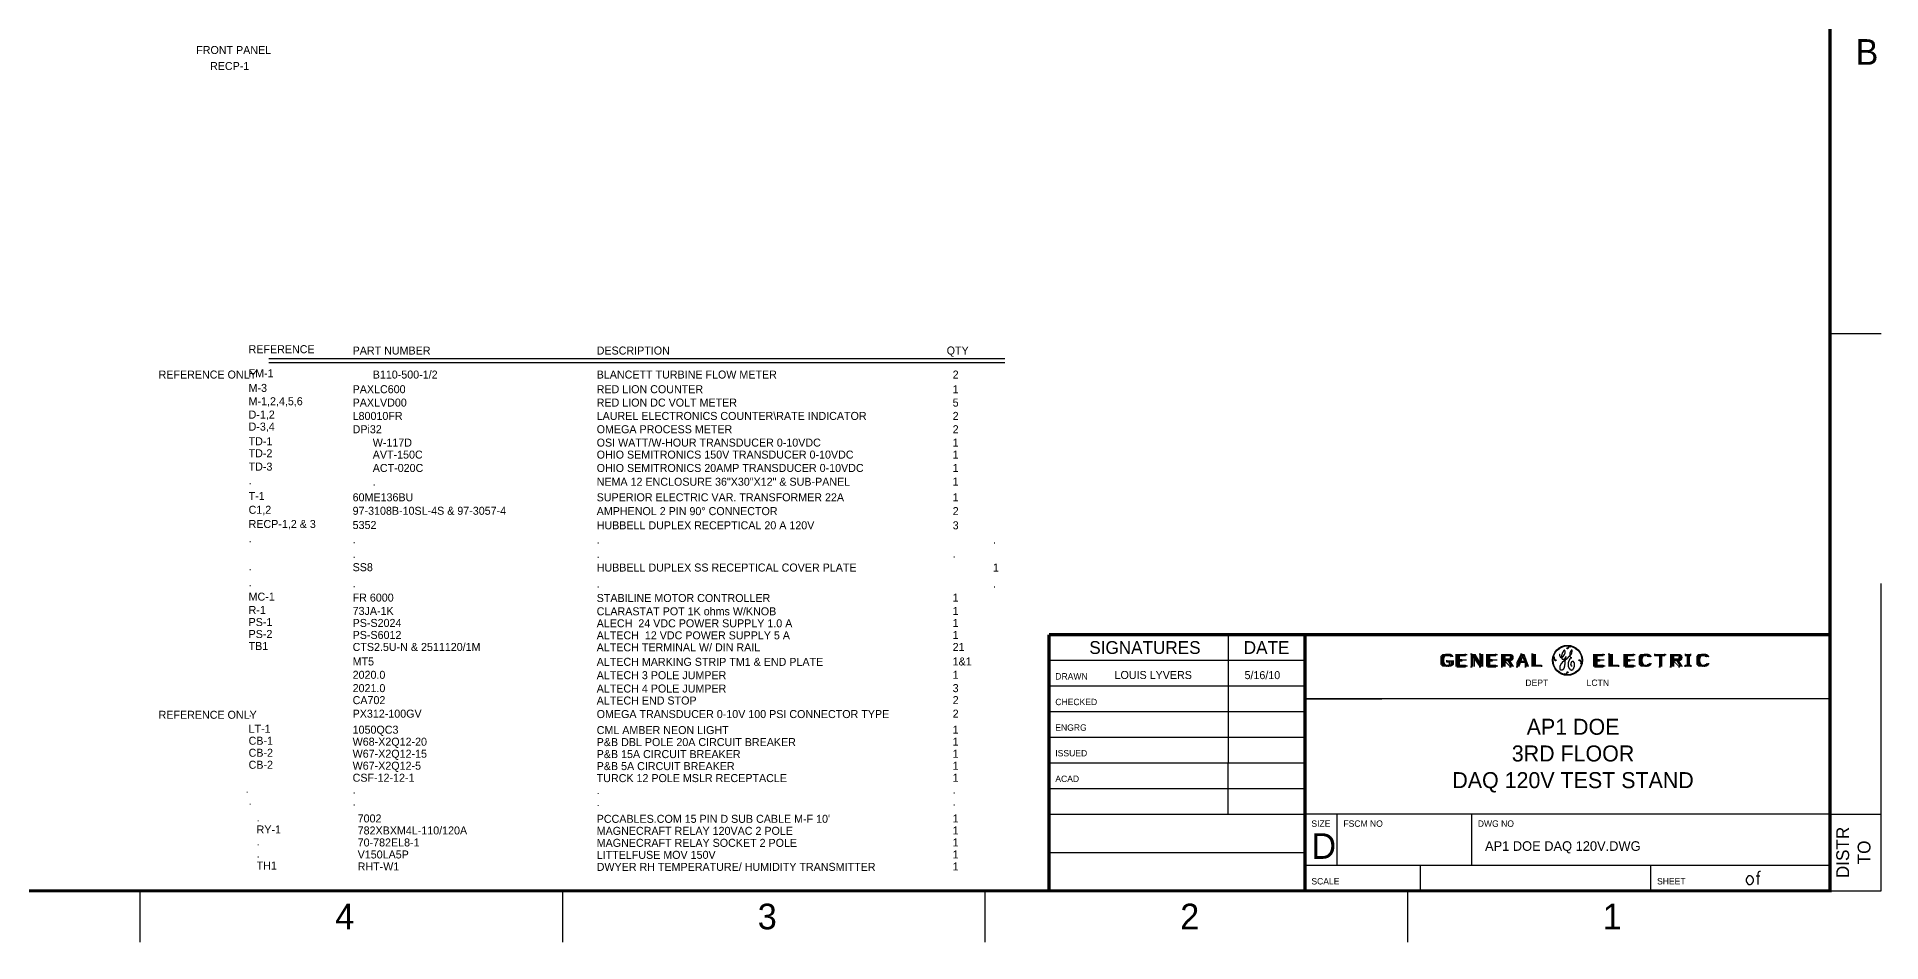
# Model space of a CAD drawing. Extents: x -15 to 94, y -4 to 69.
# Drawn here: x 36.6 to 94.3, y -4.1 to 24.2 of the extents above; entities that cross this region are included whole.
import ezdxf
from ezdxf.enums import TextEntityAlignment as Align

# ---------------------------------------------------------------- set-up
doc = ezdxf.new("R2010")
doc.units = 0
doc.header["$LTSCALE"] = 3
doc.header["$MEASUREMENT"] = 0
doc.layers.get('0').update_dxf_attribs({"linetype": 'CONTINUOUS'})
doc.layers.add('TEXT', color=4, linetype='CONTINUOUS')
doc.layers.add('TLEBLK', color=5, linetype='CONTINUOUS')
doc.styles.add('TXT', font='ROMANS')

# ---------------------------------------------------------------- blocks, each defined once
blk = doc.blocks.new('CIR', base_point=(18.56, 10))
for centre, radius in [((18.57, 10), 1.56), ((18.57, 10), 1.5), ((17.32, 10), 0.0625), ((17.32, 10), 0.0509), ((17.32, 10), 0.0447), ((18.57, 11.25), 0.0625), ((18.57, 11.25), 0.0509), ((18.57, 11.25), 0.0447), ((19.82, 10), 0.0625), ((19.82, 10), 0.0509), ((19.82, 10), 0.0447), ((18.57, 8.75), 0.0625), ((18.57, 8.75), 0.0509), ((18.57, 8.75), 0.0447)]:
    blk.add_circle(centre, radius)
for centre, start, end in [((17.45, 10.25), 153.4349, 243.4349), ((18.82, 11.12), 63.4349, 153.4349), ((19.7, 9.75), 333.4349, 63.4349), ((18.32, 8.87), 243.4349, 333.4349)]:
    blk.add_arc(centre, 0.28, start, end)
blk = doc.blocks.new('GELOGO')
for p, q in [((30.461, 3.797), (30.544, 3.797)), ((30.544, 3.797), (30.544, 3.812)), ((30.609, 3.797), (30.693, 3.797)), ((30.693, 3.797), (30.693, 3.812)), ((30.742, 3.812), (30.758, 3.812)), ((30.826, 3.813), (30.842, 3.813)), ((30.906, 3.797), (30.99, 3.797)), ((30.99, 3.797), (30.99, 3.812)), ((31.055, 3.797), (31.117, 3.797)), ((31.229, 3.813), (31.245, 3.813)), ((31.336, 3.812), (31.352, 3.812)), ((31.608, 3.811), (31.609, 3.811)), ((31.609, 3.811), (31.609, 3.8)), ((31.609, 3.8), (31.611, 3.8)), ((31.611, 3.8), (31.611, 3.793)), ((31.611, 3.793), (31.612, 3.793)), ((31.612, 3.793), (31.612, 3.789)), ((31.612, 3.789), (31.614, 3.789)), ((31.614, 3.789), (31.614, 3.786)), ((31.614, 3.786), (31.616, 3.786)), ((31.616, 3.786), (31.616, 3.784)), ((31.616, 3.784), (31.617, 3.782)), ((31.617, 3.782), (31.618, 3.782)), ((31.618, 3.782), (31.62, 3.78)), ((31.631, 3.802), (31.631, 3.775)), ((31.633, 3.802), (31.631, 3.802)), ((31.633, 3.811), (31.633, 3.802)), ((31.634, 3.811), (31.633, 3.811)), ((31.634, 3.815), (31.634, 3.811)), ((31.636, 3.815), (31.634, 3.815)), ((31.636, 3.822), (31.636, 3.815)), ((31.638, 3.822), (31.636, 3.822)), ((31.638, 3.823), (31.638, 3.822)), ((31.639, 3.823), (31.638, 3.823)), ((31.639, 3.826), (31.639, 3.823)), ((31.64, 3.826), (31.639, 3.826)), ((31.639, 3.782), (31.64, 3.782)), ((31.639, 3.78), (31.639, 3.782)), ((31.64, 3.828), (31.64, 3.826)), ((31.642, 3.828), (31.64, 3.828)), ((31.64, 3.784), (31.643, 3.784)), ((31.64, 3.782), (31.64, 3.784)), ((31.642, 3.83), (31.642, 3.828)), ((31.643, 3.83), (31.642, 3.83)), ((31.643, 3.834), (31.643, 3.83)), ((31.645, 3.834), (31.643, 3.834)), ((31.643, 3.786), (31.645, 3.786)), ((31.643, 3.784), (31.643, 3.786)), ((31.645, 3.837), (31.645, 3.834)), ((31.646, 3.837), (31.645, 3.837)), ((31.645, 3.789), (31.646, 3.789)), ((31.645, 3.786), (31.645, 3.789)), ((31.646, 3.839), (31.646, 3.837)), ((31.648, 3.839), (31.646, 3.839)), ((31.646, 3.791), (31.649, 3.791)), ((31.646, 3.789), (31.646, 3.791)), ((31.648, 3.841), (31.648, 3.839)), ((31.649, 3.841), (31.648, 3.841)), ((31.649, 3.843), (31.649, 3.841)), ((31.651, 3.843), (31.649, 3.843)), ((31.649, 3.793), (31.651, 3.793)), ((31.649, 3.791), (31.649, 3.793)), ((31.651, 3.845), (31.651, 3.843)), ((31.654, 3.845), (31.651, 3.845)), ((31.651, 3.797), (31.652, 3.797)), ((31.651, 3.793), (31.651, 3.797)), ((31.652, 3.8), (31.654, 3.8)), ((31.652, 3.797), (31.652, 3.8)), ((31.654, 3.848), (31.654, 3.845)), ((31.658, 3.848), (31.654, 3.848)), ((31.654, 3.802), (31.655, 3.802)), ((31.654, 3.8), (31.654, 3.802)), ((31.655, 3.804), (31.656, 3.804)), ((31.655, 3.802), (31.655, 3.804)), ((31.655, 3.804), (31.655, 3.802)), ((31.655, 3.802), (31.655, 3.804)), ((31.655, 3.804), (31.655, 3.802)), ((31.655, 3.802), (31.655, 3.804)), ((31.656, 3.806), (31.658, 3.806)), ((31.656, 3.804), (31.656, 3.806)), ((31.658, 3.845), (31.658, 3.848)), ((31.663, 3.845), (31.658, 3.845)), ((31.658, 3.808), (31.659, 3.808)), ((31.658, 3.806), (31.658, 3.808)), ((31.659, 3.811), (31.661, 3.811)), ((31.659, 3.808), (31.659, 3.811)), ((31.661, 3.812), (31.663, 3.815)), ((31.661, 3.811), (31.661, 3.812)), ((31.663, 3.843), (31.663, 3.845)), ((31.664, 3.843), (31.663, 3.843)), ((31.663, 3.817), (31.664, 3.817)), ((31.663, 3.815), (31.663, 3.817)), ((31.664, 3.841), (31.664, 3.843)), ((31.665, 3.841), (31.664, 3.841)), ((31.664, 3.823), (31.665, 3.823)), ((31.664, 3.817), (31.664, 3.823)), ((31.665, 3.823), (31.665, 3.841)), ((31.67, 3.782), (31.67, 3.78)), ((31.671, 3.782), (31.67, 3.782)), ((31.67, 3.782), (31.671, 3.782)), ((31.67, 3.78), (31.67, 3.782)), ((31.671, 3.789), (31.671, 3.782)), ((31.673, 3.786), (31.671, 3.789)), ((31.671, 3.786), (31.673, 3.786)), ((31.671, 3.782), (31.671, 3.786)), ((31.698, 3.782), (31.699, 3.782)), ((31.698, 3.78), (31.698, 3.782)), ((31.699, 3.784), (31.701, 3.784)), ((31.699, 3.782), (31.699, 3.784)), ((31.701, 3.784), (31.702, 3.786)), ((31.702, 3.786), (31.703, 3.786)), ((31.703, 3.789), (31.705, 3.789)), ((31.703, 3.786), (31.703, 3.789)), ((31.705, 3.791), (31.708, 3.791)), ((31.705, 3.789), (31.705, 3.791)), ((31.708, 3.793), (31.71, 3.793)), ((31.708, 3.791), (31.708, 3.793)), ((31.71, 3.819), (31.71, 3.804)), ((31.711, 3.819), (31.71, 3.819)), ((31.71, 3.804), (31.711, 3.802)), ((31.71, 3.795), (31.712, 3.795)), ((31.71, 3.793), (31.71, 3.795)), ((31.712, 3.823), (31.711, 3.822)), ((31.711, 3.822), (31.711, 3.819)), ((31.711, 3.802), (31.711, 3.797)), ((31.711, 3.797), (31.712, 3.797)), ((31.712, 3.828), (31.712, 3.823)), ((31.714, 3.828), (31.712, 3.828)), ((31.712, 3.797), (31.712, 3.791)), ((31.712, 3.797), (31.714, 3.797)), ((31.712, 3.795), (31.712, 3.797)), ((31.712, 3.791), (31.714, 3.789)), ((31.715, 3.833), (31.714, 3.83)), ((31.714, 3.83), (31.714, 3.828)), ((31.714, 3.797), (31.715, 3.8)), ((31.714, 3.789), (31.714, 3.786)), ((31.714, 3.786), (31.717, 3.782)), ((31.717, 3.834), (31.715, 3.833)), ((31.715, 3.8), (31.717, 3.8)), ((31.717, 3.837), (31.717, 3.834)), ((31.718, 3.837), (31.717, 3.837)), ((31.717, 3.8), (31.723, 3.808)), ((31.717, 3.782), (31.717, 3.78)), ((31.718, 3.839), (31.718, 3.837)), ((31.72, 3.839), (31.718, 3.839)), ((31.721, 3.843), (31.72, 3.841)), ((31.72, 3.841), (31.72, 3.839)), ((31.723, 3.843), (31.721, 3.843)), ((31.723, 3.845), (31.723, 3.843)), ((31.724, 3.845), (31.723, 3.845)), ((31.723, 3.808), (31.724, 3.808)), ((31.724, 3.848), (31.724, 3.845)), ((31.727, 3.848), (31.724, 3.848)), ((31.724, 3.811), (31.726, 3.811)), ((31.724, 3.808), (31.724, 3.811)), ((31.726, 3.815), (31.727, 3.815)), ((31.726, 3.811), (31.726, 3.815)), ((31.727, 3.85), (31.727, 3.848)), ((31.733, 3.85), (31.727, 3.85)), ((31.727, 3.817), (31.729, 3.819)), ((31.727, 3.815), (31.727, 3.817)), ((31.729, 3.822), (31.73, 3.822)), ((31.729, 3.819), (31.729, 3.822)), ((31.73, 3.828), (31.732, 3.828)), ((31.73, 3.822), (31.73, 3.828)), ((31.732, 3.834), (31.733, 3.834)), ((31.732, 3.828), (31.732, 3.834)), ((31.733, 3.834), (31.733, 3.85)), ((31.953, 3.797), (32.037, 3.797)), ((32.037, 3.797), (32.037, 3.812)), ((32.086, 3.812), (32.102, 3.812)), ((32.25, 3.797), (32.333, 3.797)), ((32.333, 3.797), (32.333, 3.812)), ((32.398, 3.797), (32.461, 3.797)), ((32.466, 3.792), (32.482, 3.792)), ((32.539, 3.812), (32.539, 3.797)), ((32.539, 3.797), (32.639, 3.797)), ((32.639, 3.797), (32.639, 3.812)), ((32.703, 3.797), (32.766, 3.797)), ((32.836, 3.812), (32.836, 3.797)), ((32.836, 3.797), (32.893, 3.797)), ((32.893, 3.797), (32.893, 3.813)), ((32.961, 3.797), (33.023, 3.797)), ((33.029, 3.792), (33.045, 3.792)), ((30.461, 3.703), (30.531, 3.703)), ((30.508, 3.75), (30.508, 3.734)), ((30.508, 3.734), (30.531, 3.734)), ((30.609, 3.758), (30.656, 3.758)), ((30.656, 3.742), (30.609, 3.742)), ((30.609, 3.703), (30.693, 3.703)), ((30.609, 3.688), (30.693, 3.688)), ((30.656, 3.758), (30.656, 3.742)), ((30.693, 3.703), (30.693, 3.688)), ((30.693, 3.688), (30.693, 3.703)), ((30.742, 3.688), (30.758, 3.688)), ((30.826, 3.688), (30.842, 3.688)), ((30.906, 3.758), (30.953, 3.758)), ((30.953, 3.742), (30.906, 3.742)), ((30.906, 3.703), (30.99, 3.703)), ((30.906, 3.688), (30.99, 3.688)), ((30.953, 3.758), (30.953, 3.742)), ((30.99, 3.688), (30.99, 3.703)), ((30.99, 3.703), (30.99, 3.688)), ((31.039, 3.688), (31.055, 3.688)), ((31.055, 3.766), (31.117, 3.766)), ((31.123, 3.688), (31.138, 3.688)), ((31.188, 3.688), (31.203, 3.688)), ((31.203, 3.742), (31.273, 3.742)), ((31.271, 3.688), (31.286, 3.688)), ((31.344, 3.703), (31.435, 3.703)), ((31.435, 3.703), (31.435, 3.688)), ((31.616, 3.688), (31.617, 3.688)), ((31.616, 3.668), (31.616, 3.688)), ((31.617, 3.668), (31.616, 3.668)), ((31.617, 3.693), (31.618, 3.695)), ((31.617, 3.688), (31.617, 3.693)), ((31.617, 3.664), (31.617, 3.668)), ((31.618, 3.664), (31.617, 3.664)), ((31.618, 3.697), (31.62, 3.697)), ((31.618, 3.695), (31.618, 3.697)), ((31.618, 3.66), (31.618, 3.664)), ((31.62, 3.66), (31.618, 3.66)), ((31.62, 3.78), (31.624, 3.78)), ((31.62, 3.701), (31.621, 3.701)), ((31.62, 3.697), (31.62, 3.701)), ((31.62, 3.657), (31.62, 3.66)), ((31.621, 3.657), (31.62, 3.657)), ((31.621, 3.704), (31.623, 3.704)), ((31.621, 3.701), (31.621, 3.704)), ((31.621, 3.655), (31.621, 3.657)), ((31.624, 3.655), (31.621, 3.655)), ((31.623, 3.708), (31.624, 3.708)), ((31.623, 3.704), (31.623, 3.708)), ((31.624, 3.78), (31.624, 3.778)), ((31.624, 3.778), (31.633, 3.778)), ((31.624, 3.71), (31.626, 3.71)), ((31.624, 3.708), (31.624, 3.71)), ((31.624, 3.653), (31.624, 3.655)), ((31.634, 3.653), (31.624, 3.653)), ((31.626, 3.712), (31.627, 3.715)), ((31.626, 3.71), (31.626, 3.712)), ((31.627, 3.716), (31.629, 3.716)), ((31.627, 3.715), (31.627, 3.716)), ((31.629, 3.719), (31.63, 3.719)), ((31.629, 3.716), (31.629, 3.719)), ((31.63, 3.721), (31.631, 3.721)), ((31.63, 3.719), (31.63, 3.721)), ((31.631, 3.775), (31.633, 3.775)), ((31.631, 3.723), (31.633, 3.723)), ((31.631, 3.721), (31.631, 3.723)), ((31.633, 3.78), (31.639, 3.78)), ((31.633, 3.778), (31.633, 3.78)), ((31.633, 3.775), (31.633, 3.769)), ((31.633, 3.769), (31.634, 3.769)), ((31.633, 3.726), (31.634, 3.726)), ((31.633, 3.723), (31.633, 3.726)), ((31.634, 3.769), (31.634, 3.764)), ((31.634, 3.764), (31.636, 3.764)), ((31.634, 3.726), (31.636, 3.727)), ((31.634, 3.655), (31.634, 3.653)), ((31.64, 3.655), (31.634, 3.655)), ((31.636, 3.764), (31.636, 3.763)), ((31.636, 3.763), (31.639, 3.763)), ((31.636, 3.727), (31.638, 3.727)), ((31.638, 3.73), (31.639, 3.73)), ((31.638, 3.727), (31.638, 3.73)), ((31.639, 3.763), (31.64, 3.76)), ((31.639, 3.732), (31.64, 3.732)), ((31.639, 3.73), (31.639, 3.732)), ((31.64, 3.76), (31.652, 3.76)), ((31.64, 3.734), (31.642, 3.734)), ((31.64, 3.732), (31.64, 3.734)), ((31.64, 3.657), (31.64, 3.655)), ((31.643, 3.657), (31.64, 3.657)), ((31.642, 3.736), (31.643, 3.736)), ((31.642, 3.734), (31.642, 3.736)), ((31.643, 3.738), (31.645, 3.738)), ((31.643, 3.736), (31.643, 3.738)), ((31.643, 3.66), (31.643, 3.657)), ((31.645, 3.66), (31.643, 3.66)), ((31.645, 3.741), (31.648, 3.741)), ((31.645, 3.738), (31.645, 3.741)), ((31.645, 3.662), (31.645, 3.66)), ((31.646, 3.662), (31.645, 3.662)), ((31.646, 3.664), (31.646, 3.662)), ((31.648, 3.664), (31.646, 3.664)), ((31.648, 3.743), (31.651, 3.743)), ((31.648, 3.741), (31.648, 3.743)), ((31.648, 3.666), (31.648, 3.664)), ((31.649, 3.666), (31.648, 3.666)), ((31.648, 3.666), (31.649, 3.666)), ((31.649, 3.666), (31.648, 3.666)), ((31.652, 3.673), (31.649, 3.668)), ((31.649, 3.668), (31.649, 3.666)), ((31.651, 3.745), (31.654, 3.745)), ((31.651, 3.743), (31.651, 3.745)), ((31.652, 3.763), (31.658, 3.763)), ((31.652, 3.76), (31.652, 3.763)), ((31.652, 3.675), (31.652, 3.673)), ((31.654, 3.675), (31.652, 3.675)), ((31.654, 3.747), (31.656, 3.747)), ((31.654, 3.745), (31.654, 3.747)), ((31.654, 3.679), (31.654, 3.675)), ((31.655, 3.679), (31.654, 3.679)), ((31.655, 3.684), (31.655, 3.679)), ((31.656, 3.684), (31.655, 3.684)), ((31.656, 3.749), (31.659, 3.749)), ((31.656, 3.747), (31.656, 3.749)), ((31.656, 3.693), (31.658, 3.693)), ((31.658, 3.693), (31.656, 3.693)), ((31.656, 3.69), (31.656, 3.684)), ((31.658, 3.69), (31.656, 3.69)), ((31.658, 3.764), (31.661, 3.764)), ((31.658, 3.763), (31.658, 3.764)), ((31.658, 3.699), (31.658, 3.693)), ((31.659, 3.699), (31.658, 3.699)), ((31.658, 3.693), (31.658, 3.69)), ((31.659, 3.752), (31.663, 3.752)), ((31.659, 3.749), (31.659, 3.752)), ((31.659, 3.708), (31.659, 3.699)), ((31.661, 3.708), (31.659, 3.708)), ((31.661, 3.767), (31.663, 3.767)), ((31.661, 3.764), (31.661, 3.767)), ((31.661, 3.719), (31.661, 3.708)), ((31.663, 3.719), (31.661, 3.719)), ((31.663, 3.769), (31.665, 3.769)), ((31.663, 3.767), (31.663, 3.769)), ((31.663, 3.753), (31.665, 3.753)), ((31.663, 3.752), (31.663, 3.753)), ((31.664, 3.747), (31.663, 3.745)), ((31.663, 3.745), (31.663, 3.719)), ((31.664, 3.758), (31.664, 3.747)), ((31.665, 3.758), (31.664, 3.758)), ((31.665, 3.771), (31.667, 3.771)), ((31.665, 3.769), (31.665, 3.771)), ((31.665, 3.767), (31.665, 3.758)), ((31.667, 3.767), (31.665, 3.767)), ((31.665, 3.756), (31.668, 3.756)), ((31.665, 3.753), (31.665, 3.756)), ((31.668, 3.775), (31.667, 3.774)), ((31.667, 3.775), (31.668, 3.775)), ((31.667, 3.771), (31.667, 3.775)), ((31.667, 3.774), (31.667, 3.767)), ((31.668, 3.78), (31.668, 3.775)), ((31.67, 3.78), (31.668, 3.78)), ((31.668, 3.778), (31.67, 3.78)), ((31.668, 3.775), (31.668, 3.778)), ((31.668, 3.756), (31.67, 3.758)), ((31.67, 3.758), (31.673, 3.758)), ((31.673, 3.76), (31.676, 3.76)), ((31.673, 3.758), (31.673, 3.76)), ((31.676, 3.763), (31.679, 3.763)), ((31.676, 3.76), (31.676, 3.763)), ((31.679, 3.764), (31.681, 3.764)), ((31.679, 3.763), (31.679, 3.764)), ((31.681, 3.767), (31.685, 3.767)), ((31.681, 3.764), (31.681, 3.767)), ((31.685, 3.769), (31.687, 3.769)), ((31.685, 3.767), (31.685, 3.769)), ((31.687, 3.771), (31.689, 3.771)), ((31.687, 3.769), (31.687, 3.771)), ((31.689, 3.774), (31.69, 3.774)), ((31.689, 3.771), (31.689, 3.774)), ((31.69, 3.774), (31.692, 3.775)), ((31.692, 3.775), (31.693, 3.775)), ((31.693, 3.778), (31.695, 3.778)), ((31.693, 3.775), (31.693, 3.778)), ((31.693, 3.705), (31.693, 3.699)), ((31.695, 3.705), (31.693, 3.705)), ((31.693, 3.699), (31.695, 3.699)), ((31.695, 3.778), (31.696, 3.78)), ((31.695, 3.719), (31.695, 3.705)), ((31.696, 3.719), (31.695, 3.719)), ((31.695, 3.699), (31.695, 3.693)), ((31.695, 3.693), (31.696, 3.693)), ((31.696, 3.78), (31.698, 3.78)), ((31.696, 3.732), (31.696, 3.719)), ((31.698, 3.732), (31.696, 3.732)), ((31.696, 3.693), (31.696, 3.688)), ((31.696, 3.688), (31.698, 3.688)), ((31.698, 3.734), (31.698, 3.732)), ((31.699, 3.734), (31.698, 3.734)), ((31.698, 3.688), (31.698, 3.684)), ((31.698, 3.684), (31.699, 3.684)), ((31.701, 3.741), (31.699, 3.738)), ((31.699, 3.738), (31.699, 3.734)), ((31.699, 3.684), (31.699, 3.679)), ((31.699, 3.679), (31.701, 3.679)), ((31.701, 3.745), (31.701, 3.741)), ((31.702, 3.745), (31.701, 3.745)), ((31.701, 3.679), (31.701, 3.677)), ((31.701, 3.677), (31.702, 3.677)), ((31.702, 3.749), (31.702, 3.745)), ((31.703, 3.749), (31.702, 3.749)), ((31.702, 3.677), (31.702, 3.675)), ((31.702, 3.675), (31.703, 3.673)), ((31.703, 3.752), (31.703, 3.749)), ((31.705, 3.752), (31.703, 3.752)), ((31.703, 3.673), (31.705, 3.673)), ((31.705, 3.756), (31.705, 3.752)), ((31.707, 3.756), (31.705, 3.756)), ((31.705, 3.673), (31.705, 3.671)), ((31.705, 3.671), (31.707, 3.671)), ((31.707, 3.758), (31.707, 3.756)), ((31.708, 3.758), (31.707, 3.758)), ((31.707, 3.671), (31.707, 3.668)), ((31.707, 3.668), (31.708, 3.668)), ((31.708, 3.763), (31.708, 3.758)), ((31.711, 3.763), (31.708, 3.763)), ((31.708, 3.668), (31.708, 3.666)), ((31.708, 3.666), (31.71, 3.666)), ((31.71, 3.666), (31.71, 3.664)), ((31.71, 3.664), (31.711, 3.664)), ((31.711, 3.764), (31.711, 3.763)), ((31.712, 3.764), (31.711, 3.764)), ((31.711, 3.664), (31.712, 3.662)), ((31.715, 3.769), (31.712, 3.764)), ((31.712, 3.662), (31.714, 3.662)), ((31.714, 3.662), (31.714, 3.66)), ((31.714, 3.66), (31.717, 3.66)), ((31.717, 3.769), (31.715, 3.769)), ((31.717, 3.78), (31.718, 3.78)), ((31.717, 3.771), (31.717, 3.769)), ((31.721, 3.771), (31.717, 3.771)), ((31.717, 3.66), (31.718, 3.657)), ((31.718, 3.78), (31.718, 3.778)), ((31.718, 3.778), (31.721, 3.778)), ((31.718, 3.712), (31.718, 3.71)), ((31.72, 3.712), (31.718, 3.712)), ((31.718, 3.71), (31.72, 3.71)), ((31.718, 3.657), (31.726, 3.657)), ((31.72, 3.723), (31.72, 3.712)), ((31.721, 3.723), (31.72, 3.723)), ((31.72, 3.71), (31.72, 3.704)), ((31.72, 3.704), (31.721, 3.704)), ((31.721, 3.778), (31.721, 3.775)), ((31.721, 3.775), (31.726, 3.775)), ((31.721, 3.774), (31.721, 3.771)), ((31.721, 3.771), (31.721, 3.774)), ((31.721, 3.774), (31.721, 3.771)), ((31.723, 3.774), (31.721, 3.774)), ((31.723, 3.727), (31.721, 3.726)), ((31.721, 3.726), (31.721, 3.723)), ((31.721, 3.704), (31.721, 3.699)), ((31.721, 3.699), (31.723, 3.699)), ((31.723, 3.771), (31.723, 3.774)), ((31.723, 3.774), (31.723, 3.771)), ((31.727, 3.774), (31.723, 3.771)), ((31.723, 3.73), (31.723, 3.727)), ((31.724, 3.73), (31.723, 3.73)), ((31.723, 3.699), (31.723, 3.697)), ((31.723, 3.697), (31.724, 3.697)), ((31.724, 3.732), (31.724, 3.73)), ((31.727, 3.732), (31.724, 3.732)), ((31.724, 3.697), (31.724, 3.695)), ((31.724, 3.695), (31.732, 3.695)), ((31.726, 3.775), (31.726, 3.774)), ((31.726, 3.774), (31.732, 3.774)), ((31.726, 3.657), (31.726, 3.655)), ((31.726, 3.655), (31.73, 3.655)), ((31.73, 3.774), (31.727, 3.774)), ((31.727, 3.734), (31.727, 3.732)), ((31.73, 3.734), (31.727, 3.734)), ((31.73, 3.775), (31.73, 3.774)), ((31.732, 3.775), (31.73, 3.775)), ((31.73, 3.736), (31.73, 3.734)), ((31.735, 3.736), (31.73, 3.736)), ((31.73, 3.657), (31.73, 3.655)), ((31.73, 3.655), (31.73, 3.657)), ((31.73, 3.655), (31.732, 3.655)), ((31.732, 3.774), (31.732, 3.775)), ((31.732, 3.697), (31.733, 3.697)), ((31.732, 3.695), (31.732, 3.697)), ((31.732, 3.657), (31.736, 3.657)), ((31.732, 3.655), (31.732, 3.657)), ((31.735, 3.738), (31.735, 3.736)), ((31.746, 3.738), (31.735, 3.738)), ((31.736, 3.66), (31.74, 3.66)), ((31.736, 3.657), (31.736, 3.66)), ((31.74, 3.662), (31.742, 3.662)), ((31.74, 3.66), (31.74, 3.662)), ((31.742, 3.662), (31.744, 3.664)), ((31.744, 3.664), (31.745, 3.664)), ((31.745, 3.666), (31.746, 3.666)), ((31.745, 3.664), (31.745, 3.666)), ((31.746, 3.736), (31.746, 3.738)), ((31.749, 3.736), (31.746, 3.736)), ((31.746, 3.668), (31.748, 3.668)), ((31.746, 3.666), (31.746, 3.668)), ((31.748, 3.671), (31.749, 3.673)), ((31.748, 3.668), (31.748, 3.671)), ((31.749, 3.734), (31.749, 3.736)), ((31.751, 3.732), (31.749, 3.734)), ((31.749, 3.675), (31.751, 3.675)), ((31.749, 3.673), (31.749, 3.675)), ((31.751, 3.73), (31.751, 3.732)), ((31.752, 3.73), (31.751, 3.73)), ((31.751, 3.679), (31.752, 3.679)), ((31.751, 3.675), (31.751, 3.679)), ((31.752, 3.727), (31.752, 3.73)), ((31.754, 3.727), (31.752, 3.727)), ((31.752, 3.682), (31.754, 3.684)), ((31.752, 3.679), (31.752, 3.682)), ((31.754, 3.726), (31.754, 3.727)), ((31.755, 3.726), (31.754, 3.726)), ((31.754, 3.686), (31.755, 3.686)), ((31.754, 3.684), (31.754, 3.686)), ((31.755, 3.723), (31.755, 3.726)), ((31.757, 3.721), (31.755, 3.723)), ((31.755, 3.69), (31.757, 3.69)), ((31.755, 3.686), (31.755, 3.69)), ((31.757, 3.716), (31.757, 3.721)), ((31.758, 3.716), (31.757, 3.716)), ((31.757, 3.699), (31.758, 3.699)), ((31.757, 3.69), (31.757, 3.699)), ((31.758, 3.699), (31.758, 3.716)), ((31.953, 3.758), (32, 3.758)), ((32, 3.742), (31.953, 3.742)), ((31.953, 3.703), (32.037, 3.703)), ((31.953, 3.688), (32.037, 3.688)), ((32, 3.758), (32, 3.742)), ((32.037, 3.703), (32.037, 3.688)), ((32.037, 3.688), (32.037, 3.703)), ((32.094, 3.703), (32.185, 3.703)), ((32.185, 3.703), (32.185, 3.688)), ((32.25, 3.758), (32.297, 3.758)), ((32.297, 3.742), (32.25, 3.742)), ((32.25, 3.703), (32.333, 3.703)), ((32.25, 3.688), (32.333, 3.688)), ((32.297, 3.758), (32.297, 3.742)), ((32.333, 3.688), (32.333, 3.703)), ((32.333, 3.703), (32.333, 3.688)), ((32.398, 3.703), (32.461, 3.703)), ((32.466, 3.709), (32.482, 3.709)), ((32.581, 3.687), (32.597, 3.687)), ((32.688, 3.688), (32.703, 3.688)), ((32.703, 3.766), (32.766, 3.766)), ((32.771, 3.688), (32.786, 3.688)), ((32.836, 3.703), (32.893, 3.703)), ((32.836, 3.688), (32.836, 3.703)), ((32.893, 3.703), (32.893, 3.688)), ((32.961, 3.703), (33.023, 3.703)), ((33.029, 3.709), (33.045, 3.709))]:
    blk.add_line(p, q)
at = {"linetype": 'Continuous'}
for p, q in [((28.375, 2.25), (28.375, 2.75)), ((26.625, 2.5), (29.125, 2.5)), ((26.625, 2.25), (29.125, 2.25)), ((26.625, 1.875), (29.125, 1.875))]:
    blk.add_line(p, q, dxfattribs=at)
at = {"color": 1, "linetype": 'Continuous', "const_width": 0.0312}
blk.add_lwpolyline([(26.625, 2.75), (26.625, 1.5)], dxfattribs=at)
for points in [[(30.445, 3.789), (30.469, 3.812), (30.461, 3.789), (30.469, 3.797)], [(30.445, 3.789), (30.445, 3.711), (30.461, 3.789), (30.461, 3.711)], [(30.469, 3.812), (30.544, 3.813), (30.469, 3.797), (30.544, 3.797)], [(30.594, 3.812), (30.693, 3.813), (30.594, 3.797), (30.693, 3.797)], [(30.594, 3.805), (30.594, 3.688), (30.609, 3.805), (30.609, 3.688)], [(30.742, 3.812), (30.742, 3.688), (30.758, 3.812), (30.758, 3.688)], [(30.742, 3.812), (30.826, 3.688), (30.758, 3.812), (30.842, 3.688)], [(30.826, 3.692), (30.826, 3.813), (30.842, 3.688), (30.842, 3.813)], [(30.891, 3.812), (30.99, 3.813), (30.891, 3.797), (30.99, 3.797)], [(30.891, 3.805), (30.891, 3.688), (30.906, 3.805), (30.906, 3.688)], [(31.039, 3.812), (31.039, 3.688), (31.055, 3.812), (31.055, 3.688)], [(31.055, 3.812), (31.117, 3.812), (31.047, 3.797), (31.117, 3.797)], [(31.117, 3.797), (31.125, 3.789), (31.117, 3.812), (31.138, 3.791)], [(31.123, 3.793), (31.123, 3.765), (31.138, 3.792), (31.138, 3.771)], [(31.188, 3.73), (31.229, 3.813), (31.203, 3.73), (31.245, 3.813)], [(31.229, 3.813), (31.271, 3.73), (31.246, 3.813), (31.286, 3.73)], [(31.336, 3.812), (31.336, 3.688), (31.352, 3.812), (31.352, 3.688)], [(31.938, 3.812), (32.037, 3.813), (31.938, 3.797), (32.037, 3.797)], [(31.938, 3.805), (31.938, 3.688), (31.953, 3.805), (31.953, 3.688)], [(32.086, 3.812), (32.086, 3.688), (32.102, 3.812), (32.102, 3.688)], [(32.234, 3.812), (32.333, 3.813), (32.234, 3.797), (32.334, 3.797)], [(32.234, 3.805), (32.234, 3.688), (32.25, 3.805), (32.25, 3.688)], [(32.383, 3.792), (32.403, 3.813), (32.399, 3.792), (32.419, 3.813)], [(32.383, 3.792), (32.383, 3.709), (32.398, 3.797), (32.398, 3.703)], [(32.406, 3.812), (32.461, 3.812), (32.398, 3.797), (32.469, 3.797)], [(32.461, 3.797), (32.466, 3.792), (32.461, 3.812), (32.482, 3.792)], [(32.539, 3.812), (32.639, 3.813), (32.539, 3.797), (32.639, 3.797)], [(32.581, 3.806), (32.581, 3.687), (32.597, 3.808), (32.597, 3.687)], [(32.688, 3.812), (32.688, 3.688), (32.703, 3.812), (32.703, 3.688)], [(32.703, 3.812), (32.766, 3.812), (32.695, 3.797), (32.766, 3.797)], [(32.766, 3.797), (32.773, 3.789), (32.766, 3.812), (32.787, 3.791)], [(32.771, 3.793), (32.771, 3.765), (32.787, 3.792), (32.787, 3.771)], [(32.836, 3.797), (32.893, 3.797), (32.836, 3.812), (32.893, 3.813)], [(32.857, 3.809), (32.857, 3.696), (32.873, 3.801), (32.873, 3.695)], [(32.946, 3.792), (32.966, 3.813), (32.961, 3.792), (32.982, 3.813)], [(32.946, 3.792), (32.946, 3.709), (32.961, 3.797), (32.961, 3.703)], [(32.969, 3.812), (33.023, 3.812), (32.961, 3.797), (33.031, 3.797)], [(33.023, 3.797), (33.028, 3.792), (33.023, 3.812), (33.044, 3.792)], [(30.445, 3.711), (30.469, 3.688), (30.461, 3.711), (30.477, 3.688)], [(30.461, 3.703), (30.539, 3.703), (30.469, 3.688), (30.531, 3.688)], [(30.508, 3.734), (30.539, 3.734), (30.508, 3.75), (30.539, 3.75)], [(30.529, 3.737), (30.529, 3.696), (30.537, 3.739), (30.537, 3.697)], [(30.531, 3.75), (30.531, 3.688), (30.544, 3.75), (30.544, 3.688)], [(30.602, 3.758), (30.656, 3.758), (30.594, 3.742), (30.656, 3.742)], [(30.594, 3.703), (30.693, 3.704), (30.594, 3.688), (30.693, 3.688)], [(30.898, 3.758), (30.953, 3.758), (30.891, 3.742), (30.953, 3.742)], [(30.891, 3.703), (30.99, 3.704), (30.891, 3.688), (30.99, 3.688)], [(31.055, 3.766), (31.117, 3.766), (31.047, 3.75), (31.117, 3.75)], [(31.061, 3.749), (31.123, 3.688), (31.077, 3.749), (31.138, 3.688)], [(31.117, 3.766), (31.125, 3.773), (31.117, 3.75), (31.138, 3.771)], [(31.188, 3.688), (31.188, 3.73), (31.203, 3.688), (31.203, 3.73)], [(31.198, 3.73), (31.279, 3.73), (31.201, 3.742), (31.275, 3.742)], [(31.271, 3.735), (31.271, 3.688), (31.286, 3.73), (31.286, 3.688)], [(31.344, 3.703), (31.435, 3.704), (31.346, 3.688), (31.435, 3.688)], [(31.945, 3.758), (32, 3.758), (31.938, 3.742), (32, 3.742)], [(31.938, 3.703), (32.037, 3.704), (31.938, 3.688), (32.037, 3.688)], [(32.094, 3.703), (32.185, 3.704), (32.096, 3.688), (32.185, 3.688)], [(32.242, 3.758), (32.297, 3.758), (32.234, 3.742), (32.297, 3.742)], [(32.234, 3.703), (32.333, 3.704), (32.234, 3.688), (32.334, 3.688)], [(32.399, 3.708), (32.419, 3.688), (32.383, 3.709), (32.404, 3.688)], [(32.403, 3.704), (32.467, 3.704), (32.409, 3.688), (32.46, 3.688)], [(32.452, 3.697), (32.467, 3.709), (32.461, 3.688), (32.482, 3.709)], [(32.703, 3.766), (32.766, 3.766), (32.695, 3.75), (32.766, 3.75)], [(32.709, 3.749), (32.771, 3.688), (32.725, 3.749), (32.786, 3.688)], [(32.766, 3.766), (32.773, 3.773), (32.766, 3.75), (32.787, 3.771)], [(32.836, 3.688), (32.893, 3.687), (32.836, 3.703), (32.893, 3.704)], [(32.961, 3.708), (32.981, 3.688), (32.946, 3.709), (32.967, 3.688)], [(32.965, 3.704), (33.03, 3.704), (32.971, 3.688), (33.022, 3.688)], [(33.015, 3.697), (33.029, 3.709), (33.023, 3.688), (33.045, 3.709)]]:
    blk.add_solid(points)
at = {"xscale": 0.09375, "yscale": 0.09375, "zscale": 0.09375}
blk.add_blockref('CIR', (31.687, 3.75), dxfattribs=at)
for s, height, p in [('G', 0.125, (30.445, 3.688)), ('G', 0.125, (30.461, 3.688)), ('E', 0.125, (30.594, 3.688)), ('E', 0.125, (30.609, 3.688)), ('N', 0.125, (30.742, 3.688)), ('N', 0.125, (30.758, 3.688)), ('E', 0.125, (30.891, 3.688)), ('E', 0.125, (30.906, 3.688)), ('R', 0.125, (31.039, 3.688)), ('R', 0.125, (31.055, 3.688)), ('A', 0.125, (31.188, 3.688)), ('A', 0.125, (31.203, 3.688)), ('L', 0.125, (31.336, 3.688)), ('L', 0.125, (31.352, 3.688)), ('E', 0.125, (31.938, 3.688)), ('E', 0.125, (31.953, 3.688)), ('L', 0.125, (32.086, 3.688)), ('L', 0.125, (32.102, 3.688)), ('E', 0.125, (32.234, 3.688)), ('E', 0.125, (32.25, 3.688)), ('C', 0.125, (32.383, 3.688)), ('C', 0.125, (32.398, 3.688)), ('T', 0.125, (32.539, 3.688)), ('T', 0.125, (32.555, 3.688)), ('R', 0.125, (32.688, 3.688)), ('R', 0.125, (32.703, 3.688)), ('I', 0.125, (32.836, 3.688)), ('I', 0.125, (32.852, 3.688)), ('C', 0.125, (32.945, 3.688)), ('C', 0.125, (32.961, 3.688)), ('LCTN', 0.0625, (31.875, 3.5))]:
    blk.add_text(s, height=height).set_placement(p)
blk.add_text('DEPT', height=0.0625).set_placement((31.5, 3.5), align=Align.RIGHT)
blk = doc.blocks.new('DTIT')
for p, q in [((34.25, 6.0625), (33.75, 6.0625)), ((34.25, 0.625), (34.25, 3.625)), ((27.875, 3.125), (27.875, 1.875)), ((26.125, 2.875), (28.625, 2.875)), ((26.125, 2.625), (28.625, 2.625)), ((26.125, 2.375), (28.625, 2.375)), ((28.625, 2.5), (29.375, 2.5)), ((33.75, 2.5), (28.625, 2.5)), ((28.625, 2.5), (29.375, 2.5)), ((26.125, 2.125), (28.625, 2.125)), ((26.125, 1.875), (28.625, 1.875)), ((33.75, 1.375), (28.625, 1.375)), ((28.9375, 1.375), (28.9375, 0.875)), ((30.25, 1.375), (30.25, 0.875)), ((33.75, 1.375), (34.25, 1.375)), ((28.625, 0.875), (33.75, 0.875)), ((29.75, 0.875), (29.75, 0.625)), ((32, 0.875), (32, 0.625)), ((17.25, 0.625), (17.25, 0.125)), ((21.375, 0.625), (21.375, 0.125)), ((25.5, 0.625), (25.5, 0.125)), ((29.625, 0.625), (29.625, 0.125))]:
    blk.add_line(p, q)
at = {"linetype": 'Continuous'}
blk.add_line((33.75, 0.625), (34.25, 0.625), dxfattribs=at)
at = {"color": 1, "linetype": 'Continuous', "const_width": 0.0312}
blk.add_lwpolyline([(0.75, 22.375), (33.75, 22.375), (33.75, 0.625), (0.75, 0.625)], close=True, dxfattribs=at)
at = {"color": 1, "const_width": 0.0312}
for points in [[(26.125, 3.125), (26.125, 1.875)], [(33.75, 3.125), (26.125, 3.125)], [(28.625, 3.125), (28.625, 0.625)]]:
    blk.add_lwpolyline(points, dxfattribs=at)
at = {"linetype": 'Continuous'}
blk.add_blockref('GELOGO', (-0.5, -0.875), dxfattribs=at)
for s, height, p in [('B', 0.25, (34, 8.6875)), ('DRAWN', 0.0625, (26.1875, 2.6875)), ('CHECKED', 0.0625, (26.1875, 2.4375)), ('ENGRG', 0.0625, (26.1875, 2.1875)), ('ISSUED', 0.0625, (26.1875, 1.9375)), ('ACAD', 0.0625, (26.1875, 1.6875)), ('SIZE', 0.0625, (28.6875, 1.25)), ('FSCM NO', 0.0625, (29, 1.25)), ('DWG NO', 0.0625, (30.3125, 1.25)), ('D', 0.25, (28.6875, 0.9375)), ('SCALE', 0.0625, (28.6875, 0.6875)), ('SHEET', 0.0625, (32.0625, 0.6875))]:
    blk.add_text(s, height=height).set_placement(p)
for s, height, p in [('SIGNATURES', 0.125, (27.0625, 2.9375)), ('DATE', 0.125, (28.25, 2.9375)), ('4', 0.25, (19.25, 0.25)), ('3', 0.25, (23.375, 0.25)), ('2', 0.25, (27.5, 0.25)), ('1', 0.25, (31.625, 0.25))]:
    blk.add_text(s, height=height).set_placement(p, align=Align.CENTER)
for s, p in [('DISTR', (33.9375, 1)), ('TO', (34.1458, 1))]:
    blk.add_text(s, height=0.125, rotation=90).set_placement(p, align=Align.CENTER)
at = {"linetype": 'Continuous', "style": 'TXT'}
blk.add_text('of', height=0.125, dxfattribs=at).set_placement((33, 0.6875), align=Align.CENTER)
blk = doc.blocks.new('DTIT2')
at = {"layer": 'TLEBLK', "xscale": 2, "yscale": 2, "zscale": 2}
blk.add_blockref('DTIT', (-0.375, 0), dxfattribs=at)

msp = doc.modelspace()

# ---------------------------------------------------------------- linework, layer by layer
at = {"layer": 'TEXT'}
for p, q in [((43.875, 14.125), (66.875, 14.125)), ((43.875, 14), (66.875, 14))]:
    msp.add_line(p, q, dxfattribs=at)

# ---------------------------------------------------------------- block references
at = {"layer": 'TEXT', "linetype": 'ByBlock', "lineweight": 30, "xscale": 1.6, "yscale": 1.6, "zscale": 1.6}
msp.add_blockref('DTIT2', (-14.75, -4.5), dxfattribs=at)

# ---------------------------------------------------------------- texts
at = {"layer": 'TEXT'}
for s, p in [('FRONT PANEL', (42.78, 23.761)), ('RECP-1', (42.655, 23.261)), ('LOUIS LYVERS', (71.509, 4.243)), ('5/16/10', (74.919, 4.243))]:
    msp.add_text(s, height=0.25, dxfattribs=at).set_placement(p, align=Align.MIDDLE)
for s, height, p in [('    REFERENCE', 0.25, (42.875, 14.292)), ('    PART NUMBER', 0.25, (46.125, 14.25)), ('    DESCRIPTION', 0.25, (53.75, 14.25)), ('      QTY', 0.25, (64.5, 14.25)), ('    FM-1', 0.25, (42.875, 13.542)), ('    M-3', 0.25, (42.875, 13.083)), ('    PAXLC600', 0.25, (46.125, 13.042)), ('B110-500-1/2', 0.25, (47.125, 13.5)), ('    BLANCETT TURBINE FLOW METER', 0.25, (53.75, 13.5)), ('    RED LION COUNTER', 0.25, (53.75, 13.042)), ('        2', 0.25, (64.5, 13.5)), ('        1', 0.25, (64.5, 13.042)), ('    M-1,2,4,5,6', 0.25, (42.875, 12.667)), ('    PAXLVD00', 0.25, (46.125, 12.625)), ('    RED LION DC VOLT METER', 0.25, (53.75, 12.625)), ('        5', 0.25, (64.5, 12.625)), ('    D-1,2', 0.25, (42.875, 12.25)), ('    D-3,4', 0.25, (42.875, 11.875)), ('    L80010FR', 0.25, (46.125, 12.208)), ('    LAUREL ELECTRONICS COUNTER\\RATE INDICATOR', 0.25, (53.75, 12.208)), ('        2', 0.25, (64.5, 12.208)), ('    DPi32', 0.25, (46.125, 11.792)), ('    OMEGA PROCESS METER', 0.25, (53.75, 11.792)), ('        2', 0.25, (64.5, 11.792)), ('    TD-2', 0.25, (42.875, 11.042)), ('AVT-150C', 0.25, (47.125, 11)), ('    OHIO SEMITRONICS 150V TRANSDUCER 0-10VDC ', 0.25, (53.75, 11)), ('        1', 0.25, (64.5, 11)), ('    TD-3', 0.25, (42.875, 10.625)), ('ACT-020C', 0.25, (47.125, 10.583)), ('    OHIO SEMITRONICS 20AMP TRANSDUCER 0-10VDC ', 0.25, (53.75, 10.583)), ('    NEMA 12 ENCLOSURE 36"X30"X12" & SUB-PANEL', 0.25, (53.75, 10.153)), ('        1', 0.25, (64.5, 10.583)), ('        1', 0.25, (64.5, 10.16)), ('    T-1', 0.25, (42.875, 9.708)), ('    .', 0.25, (42.875, 10.195)), ('    60ME136BU', 0.25, (46.125, 9.667)), ('.', 0.25, (47.125, 10.153)), ('    SUPERIOR ELECTRIC VAR. TRANSFORMER 22A', 0.25, (53.75, 9.667)), ('        1', 0.25, (64.5, 9.667)), ('    C1,2', 0.25, (42.875, 9.277)), ('    97-3108B-10SL-4S & 97-3057-4', 0.25, (46.125, 9.246)), ('    AMPHENOL 2 PIN 90%%D CONNECTOR', 0.25, (53.75, 9.235)), ('        2', 0.25, (64.5, 9.235)), ('    .', 0.25, (46.125, 7.897)), ('    .', 0.25, (53.75, 7.897)), ('        .', 0.25, (64.5, 7.909)), ('    MC-1', 0.25, (42.875, 6.564)), ('    R-1', 0.25, (42.875, 6.147)), ('    73JA-1K', 0.25, (46.125, 6.118)), ('    FR 6000', 0.25, (46.125, 6.534)), ('    STABILINE MOTOR CONTROLLER', 0.25, (53.75, 6.522)), ('    CLARASTAT POT 1K ohms W/KNOB', 0.25, (53.75, 6.106)), ('        1', 0.25, (64.5, 6.534)), ('        1', 0.25, (64.5, 6.118)), ('    PS-1', 0.25, (42.875, 5.772)), ('    PS-S2024', 0.25, (46.125, 5.743)), ('    ALECH  24 VDC POWER SUPPLY 1.0 A', 0.25, (53.75, 5.731)), ('        1', 0.25, (64.5, 5.743)), ('    TB1', 0.25, (42.875, 5.022)), ('    CTS2.5U-N & 2511120/1M  ', 0.25, (46.125, 4.993)), ('    ALTECH TERMINAL W/ DIN RAIL', 0.25, (53.75, 4.981)), ('        21', 0.25, (64.5, 4.993)), ('    MT5 ', 0.25, (46.125, 4.54)), ('    ALTECH MARKING STRIP TM1 & END PLATE', 0.25, (53.75, 4.528)), ('        1&1', 0.25, (64.5, 4.54)), ('    2020.0', 0.25, (46.125, 4.123)), ('    ALTECH 3 POLE JUMPER', 0.25, (53.75, 4.111)), ('        1', 0.25, (64.5, 4.123)), ('    2021.0', 0.25, (46.125, 3.707)), ('    CA702 ', 0.25, (46.125, 3.332)), ('    ALTECH 4 POLE JUMPER', 0.25, (53.75, 3.695)), ('    ALTECH END STOP', 0.25, (53.75, 3.32)), ('        3', 0.25, (64.5, 3.707)), ('        2', 0.25, (64.5, 3.332)), ('    .', 0.25, (42.875, 2.939)), ('    PX312-100GV', 0.25, (46.125, 2.909)), ('    OMEGA TRANSDUCER 0-10V 100 PSI CONNECTOR TYPE', 0.25, (53.75, 2.897)), ('        2', 0.25, (64.5, 2.909)), ('    CB-1', 0.25, (42.875, 2.064)), ('    LT-1', 0.25, (42.875, 2.439)), ('    1050QC3 ', 0.25, (46.125, 2.409)), ('    CML AMBER NEON LIGHT', 0.25, (53.75, 2.397)), ('        1', 0.25, (64.5, 2.409)), ('    CB-2', 0.25, (42.875, 1.689)), ('    W68-X2Q12-20', 0.25, (46.125, 2.034)), ('    W67-X2Q12-15', 0.25, (46.125, 1.659)), ('    P&B DBL POLE 20A CIRCUIT BREAKER', 0.25, (53.75, 2.022)), ('    P&B 15A CIRCUIT BREAKER', 0.25, (53.75, 1.647)), ('        1', 0.25, (64.5, 2.034)), ('        1', 0.25, (64.5, 1.659)), ('    CB-2', 0.25, (42.875, 1.314)), ('    W67-X2Q12-5', 0.25, (46.125, 1.284)), ('    CSF-12-12-1', 0.25, (46.125, 0.909)), ('    P&B 5A CIRCUIT BREAKER', 0.25, (53.75, 1.272)), ('        1', 0.25, (64.5, 1.284)), ('        1', 0.25, (64.5, 0.909)), ('   .', 0.25, (42.875, 0.564)), ('    TURCK 12 POLE MSLR RECEPTACLE', 0.25, (53.75, 0.897)), ('    .', 0.25, (42.875, 0.189)), ('    .', 0.25, (46.125, 0.534)), ('    .', 0.25, (46.125, 0.159)), ('    .', 0.25, (53.75, 0.522)), ('    .', 0.25, (53.75, 0.147)), ('        .', 0.25, (64.5, 0.534)), ('        .', 0.25, (64.5, 0.159)), ('    RY-1', 0.25, (43.125, -0.708)), ('    .', 0.25, (43.125, -0.333)), ('   7002', 0.25, (46.375, -0.363)), ('   782XBXM4L-110/120A ', 0.25, (46.375, -0.738)), ("    PCCABLES.COM 15 PIN D SUB CABLE M-F 10'", 0.25, (53.75, -0.375)), ('    MAGNECRAFT RELAY 120VAC 2 POLE', 0.25, (53.75, -0.75)), ('        1', 0.25, (64.5, -0.363)), ('        1', 0.25, (64.5, -0.738)), ('    .', 0.25, (43.125, -1.083)), ('   70-782EL8-1', 0.25, (46.375, -1.113)), ('    MAGNECRAFT RELAY SOCKET 2 POLE', 0.25, (53.75, -1.125)), ('        1', 0.25, (64.5, -1.113)), ('AP1 DOE DAQ 120V.DWG', 0.3, (81.875, -1.25)), ('    TH1', 0.25, (43.125, -1.833)), ('    .', 0.25, (43.125, -1.458)), ('   V150LA5P', 0.25, (46.375, -1.488)), ('   RHT-W1', 0.25, (46.375, -1.863)), ('    LITTELFUSE MOV 150V', 0.25, (53.75, -1.5)), ('    DWYER RH TEMPERATURE/ HUMIDITY TRANSMITTER', 0.25, (53.75, -1.875)), ('        1', 0.25, (64.5, -1.488)), ('        1', 0.25, (64.5, -1.863))]:
    msp.add_text(s, height=height, dxfattribs=at).set_placement(p)
at = {"layer": 'TEXT', "linetype": 'ByBlock', "lineweight": 30}
for p in [(43.5, 13.5), (43.5, 2.875)]:
    msp.add_text('REFERENCE ONLY', height=0.25, dxfattribs=at).set_placement(p, align=Align.RIGHT)
at = {"layer": 'TEXT', "lineweight": 30}
for s, p in [('    TD-1', (42.875, 11.417)), ('W-117D', (47.125, 11.375)), ('    OSI WATT/W-HOUR TRANSDUCER 0-10VDC ', (53.75, 11.375)), ('        1', (64.5, 11.375)), ('    RECP-1,2 & 3', (42.875, 8.833)), ('    5352', (46.125, 8.802)), ('    HUBBELL DUPLEX RECEPTICAL 20 A 120V', (53.75, 8.792)), ('        3', (64.5, 8.792)), ('    .', (42.875, 8.39)), ('    .', (46.125, 8.359)), ('    .', (53.75, 8.348)), ('.', (66.5, 8.348)), ('    .', (42.875, 7.515)), ('    SS8', (46.125, 7.484)), ('    HUBBELL DUPLEX SS RECEPTICAL COVER PLATE', (53.75, 7.473)), ('1', (66.5, 7.473)), ('    .', (42.875, 7.015)), ('    .', (46.125, 6.984)), ('    .', (53.75, 6.973)), ('.', (66.5, 6.973)), ('    PS-2', (42.875, 5.397)), ('    PS-S6012', (46.125, 5.368)), ('    ALTECH  12 VDC POWER SUPPLY 5 A', (53.75, 5.356)), ('        1', (64.5, 5.368))]:
    msp.add_text(s, height=0.25, dxfattribs=at).set_placement(p)
at = {"layer": 'TEXT', "linetype": 'ByBlock', "insert": (84.625, 2.875), "char_height": 0.5, "width": 16.02496, "attachment_point": 2}
msp.add_mtext('AP1 DOE \\P3RD FLOOR \\PDAQ 120V TEST STAND', dxfattribs=at)

doc.saveas('drawing.dxf')
